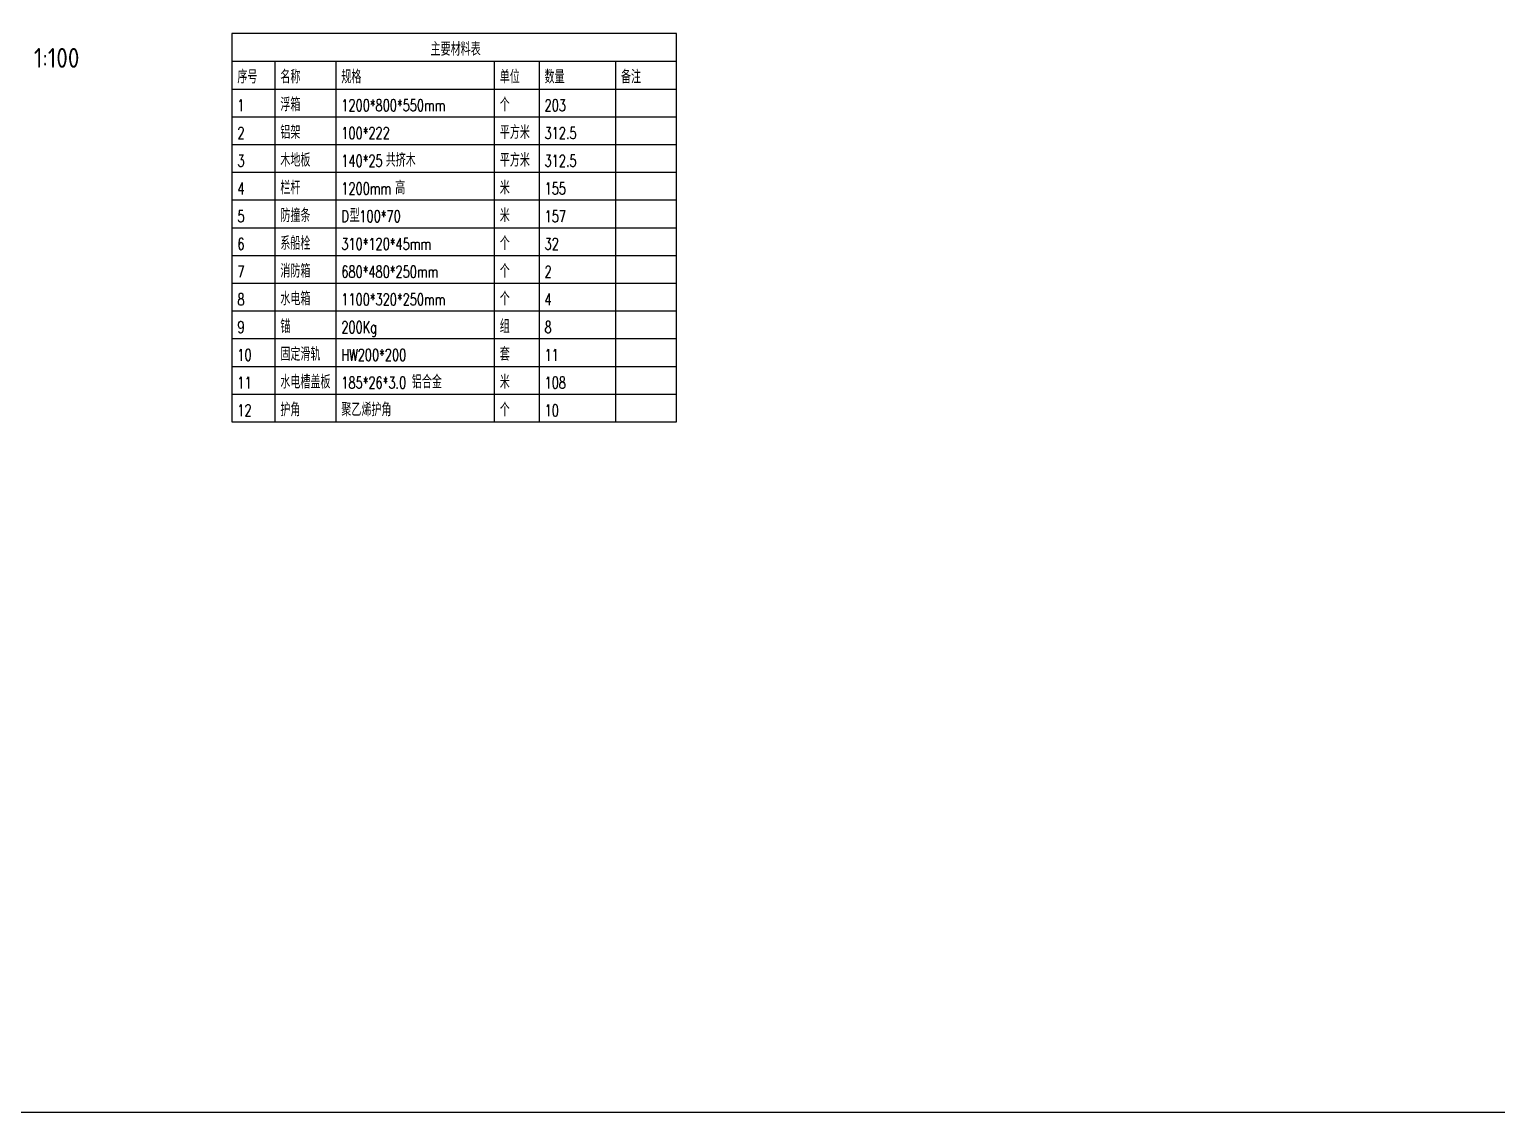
# Model space of a CAD drawing. Extents: x -89702 to 926017, y -610001 to -56924.
# Drawn here: x 61728 to 135802, y -380806 to -326117 of the extents above; entities that cross this region are included whole.
import ezdxf

# ---------------------------------------------------------------- set-up
doc = ezdxf.new("R2010")
doc.units = 0
doc.header["$LTSCALE"] = 10
doc.header["$MEASUREMENT"] = 0
for name, color, linetype in [('L-构造线', 6, 'Continuous'), ('PUB_TAB', 7, 'Continuous'), ('PUB_TEXT', 7, 'Continuous')]:
    doc.layers.add(name, color=color, linetype=linetype)
doc.styles.add('_TCH_TAB', font='SIMPLEX', dxfattribs={"bigfont": 'GBCBIG'})
doc.styles.get("Standard").update_dxf_attribs({"font": 'gbenor.shx', "bigfont": 'gbcbig.shx'})

msp = doc.modelspace()

# ---------------------------------------------------------------- linework, layer by layer
at = {"layer": 'L-构造线'}
msp.add_lwpolyline([(-6086.7, -56924.3), (818318, -56924.3), (818318, -380806), (-6086.7, -380806)], close=True, dxfattribs=at)
at = {"layer": 'PUB_TAB', "color": 0, "linetype": 'ByBlock'}
msp.add_lwpolyline([(71951.6, -345929.4), (94396.9, -345929.4), (94396.9, -326329.4), (71951.6, -326329.4)], close=True, dxfattribs=at)
for points in [[(71951.6, -327729.4), (94396.9, -327729.4)], [(74119.1, -327729.4), (74119.1, -345929.4)], [(77197.4, -327729.4), (77197.4, -345929.4)], [(85197.4, -327729.4), (85197.4, -345929.4)], [(87458.4, -327729.4), (87458.4, -345929.4)], [(91318.5, -327729.4), (91318.5, -345929.4)], [(71951.6, -329129.4), (94396.9, -329129.4)], [(71951.6, -330529.4), (94396.9, -330529.4)], [(71951.6, -331929.4), (94396.9, -331929.4)], [(71951.6, -333329.4), (94396.9, -333329.4)], [(71951.6, -334729.4), (94396.9, -334729.4)], [(71951.6, -336129.4), (94396.9, -336129.4)], [(71951.6, -337529.4), (94396.9, -337529.4)], [(71951.6, -338929.4), (94396.9, -338929.4)], [(71951.6, -340329.4), (94396.9, -340329.4)], [(71951.6, -341729.4), (94396.9, -341729.4)], [(71951.6, -343129.4), (94396.9, -343129.4)], [(71951.6, -344529.4), (94396.9, -344529.4)]]:
    msp.add_lwpolyline(points, dxfattribs=at)

# ---------------------------------------------------------------- texts
at = {"layer": 'PUB_TAB', "color": 0, "linetype": 'ByBlock', "style": '_TCH_TAB'}
for s, height, p in [('主要材料表', 675.18, (81982.8, -327449.4)), ('序号', 675.18, (72231.6, -328849.4)), ('名称', 675.18, (74399.1, -328849.4)), ('规格', 675.18, (77477.4, -328849.4)), ('单位', 675.18, (85477.4, -328849.4)), ('数量', 675.18, (87738.4, -328849.4)), ('备注', 675.18, (91598.5, -328849.4)), ('浮箱', 675.18, (74399.1, -330249.4)), ('个', 675.2, (85477.4, -330249.4)), ('铝架', 675.18, (74399.1, -331649.4)), ('平方米', 675.18, (85477.4, -331649.4)), ('木地板', 675.18, (74399.1, -333049.4)), ('共挤木', 675.18, (79717.4, -333049.4)), ('平方米', 675.18, (85477.4, -333049.4)), ('栏杆', 675.18, (74399.1, -334449.4)), ('高', 675.2, (80197.4, -334449.4)), ('米', 675.2, (85477.4, -334449.4)), ('防撞条', 675.18, (74399.1, -335849.4)), ('型', 675.2, (77897.4, -335849.4)), ('米', 675.2, (85477.4, -335849.4)), ('系船栓', 675.18, (74399.1, -337249.4)), ('个', 675.2, (85477.4, -337249.4)), ('消防箱', 675.18, (74399.1, -338649.4)), ('个', 675.2, (85477.4, -338649.4)), ('水电箱', 675.18, (74399.1, -340049.4)), ('个', 675.2, (85477.4, -340049.4)), ('锚', 675.2, (74399.1, -341449.4)), ('组', 675.2, (85477.4, -341449.4)), ('固定滑轨', 675.18, (74399.1, -342849.4)), ('套', 675.2, (85477.4, -342849.4)), ('水电槽盖板', 675.18, (74399.1, -344249.4)), ('铝合金', 675.18, (81037.4, -344249.4)), ('米', 675.2, (85477.4, -344249.4)), ('护角', 675.18, (74399.1, -345649.4)), ('聚乙烯护角', 675.18, (77477.4, -345649.4)), ('个', 675.2, (85477.4, -345649.4))]:
    msp.add_text(s, height=height, dxfattribs=at).set_placement(p)
at = {"layer": 'PUB_TAB', "color": 0, "linetype": 'ByBlock', "style": '_TCH_TAB', "width": 0.705882}
for s, p in [('1', (72231.6, -330249.4)), ('1200*800*550mm', (77477.4, -330249.4)), ('203', (87738.4, -330249.4)), ('2', (72231.6, -331649.4)), ('100*222', (77477.4, -331649.4)), ('312.5', (87738.4, -331649.4)), ('3', (72231.6, -333049.4)), ('140*25', (77477.4, -333049.4)), ('312.5', (87738.4, -333049.4)), ('4', (72231.6, -334449.4)), ('1200mm', (77477.4, -334449.4)), ('155', (87738.4, -334449.4)), ('5', (72231.6, -335849.4)), ('D', (77477.4, -335849.4)), ('100*70', (78388.9, -335849.4)), ('157', (87738.4, -335849.4)), ('6', (72231.6, -337249.4)), ('310*120*45mm', (77477.4, -337249.4)), ('32', (87738.4, -337249.4)), ('7', (72231.6, -338649.4)), ('680*480*250mm', (77477.4, -338649.4)), ('2', (87738.4, -338649.4)), ('8', (72231.6, -340049.4)), ('1100*320*250mm', (77477.4, -340049.4)), ('4', (87738.4, -340049.4)), ('9', (72231.6, -341449.4)), ('200Kg', (77477.4, -341449.4)), ('8', (87738.4, -341449.4)), ('10', (72231.6, -342849.4)), ('HW200*200', (77477.4, -342849.4)), ('11', (87738.4, -342849.4)), ('11', (72231.6, -344249.4)), ('185*26*3.0', (77477.4, -344249.4)), ('108', (87738.4, -344249.4)), ('12', (72231.6, -345649.4)), ('10', (87738.4, -345649.4))]:
    msp.add_text(s, height=595, dxfattribs=at).set_placement(p)
at = {"layer": 'PUB_TEXT', "color": 7}
msp.add_text('1:100', height=1000, dxfattribs=at).set_placement((61957.7, -328057.3))

doc.saveas('drawing.dxf')
